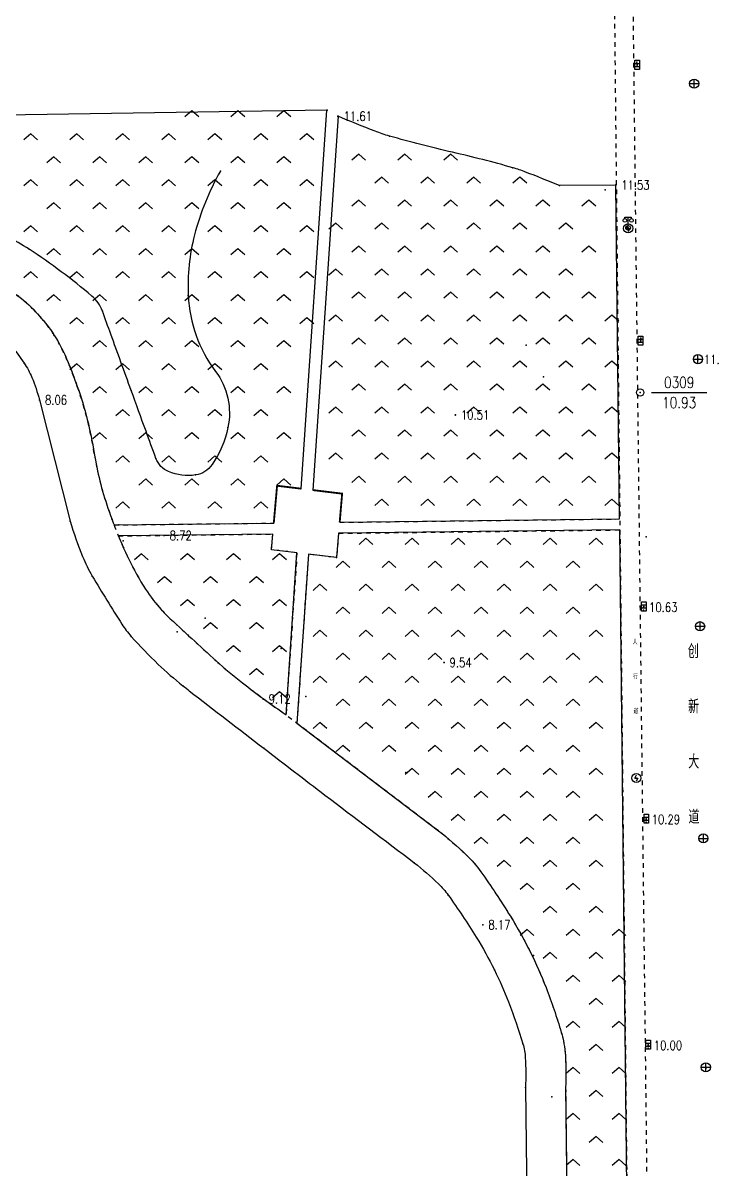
# Model space of a CAD drawing. Extents: x 940 to 2162, y 608 to 1562.
# Drawn here: x 1408 to 1483, y 965 to 1089.5 of the extents above; entities that cross this region are included whole.
import ezdxf
from ezdxf.enums import TextEntityAlignment as Align

# ---------------------------------------------------------------- set-up
doc = ezdxf.new("R2010")
doc.units = 0
doc.header["$LTSCALE"] = 0.5
doc.header["$PDSIZE"] = 0.2
doc.linetypes.add('X6', pattern=[2, 1, -1])
doc.layers.get('0').update_dxf_attribs({"linetype": 'CONTINUOUS'})
for name, color, linetype in [('DLDW', 11, 'CONTINUOUS'), ('DLSS', 4, 'CONTINUOUS'), ('DMTZ', 3, 'CONTINUOUS'), ('GCD', 1, 'CONTINUOUS'), ('GXYZ', 2, 'CONTINUOUS'), ('KZD', 1, 'CONTINUOUS'), ('SXSS', 5, 'CONTINUOUS'), ('ZBTZ', 3, 'CONTINUOUS'), ('ZDH', 1, 'CONTINUOUS')]:
    doc.layers.add(name, color=color, linetype=linetype)
doc.styles.add('HZ', font='rs.shx', dxfattribs={"width": 0.8, "bigfont": 'hztxt.shx'})
doc.linetypes.add('10411', pattern='A,2,[150,AAA.SHX,S=1,R=0,X=0,Y=1],2,[151,AAA.SHX,S=1,R=0,X=0,Y=3],1e-11', length=4)

# ---------------------------------------------------------------- blocks, each defined once
blk = doc.blocks.new('gc043')
for p, q in [((-1, 0), (1, 0)), ((0, -1), (0, 1))]:
    blk.add_line(p, q)
blk.add_circle((0, 0), 1)
blk = doc.blocks.new('gc041')
for p, q in [((-1, 0.5), (1, 0.5)), ((-1, -0.5), (-1, 0.5)), ((-0.33, 0.5), (-0.33, -0.5)), ((0.33, 0.5), (0.33, -0.5)), ((1, 0.5), (1, -0.5)), ((1, -0.5), (-1, -0.5))]:
    blk.add_line(p, q)
blk = doc.blocks.new('gc097')
for p, q in [((-0.7, 2), (-0.7, 2.3)), ((-0.7, 2.3), (0.7, 2.3)), ((0, 0.5), (0, 2.3)), ((0.7, 2.3), (0.7, 2))]:
    blk.add_line(p, q)
for centre, radius in [((-0.7, 1.6), 0.4), ((0, 0), 0.5), ((0.73, 1.6), 0.4)]:
    blk.add_circle(centre, radius)
blk = doc.blocks.new('gc117')
blk.add_circle((0, 0), 0.8)
blk.add_point((0, 0))
blk = doc.blocks.new('gc050')
for p, q in [((-0.35, 0), (0.05, 0.69)), ((-0.35, 0), (0.35, 0)), ((0.35, 0), (-0.06, -0.69))]:
    blk.add_line(p, q)
blk.add_circle((0, 0), 1)
blk = doc.blocks.new('gc211')
for p, q in [((0, 0), (-1.5, -1.32)), ((1.5, -1.32), (0, 0))]:
    blk.add_line(p, q)
blk = doc.blocks.new('GC200')
at = {"linetype": 'Continuous', "const_width": 0.2, "flags": 128}
blk.add_lwpolyline([(-0.1, 0, 1), (0.1, 0, 1)], format="xyb", close=True, dxfattribs=at)

msp = doc.modelspace()

# ---------------------------------------------------------------- linework, layer by layer
at = {"layer": 'DLSS', "linetype": 'X6', "flags": 128}
for points in [[(1473.13, 1186.17), (1478.56, 724.18)], [(1471.24, 1185.4), (1474.67, 860.01)], [(1417.87, 1034.95), (1435.22, 1035.15)], [(1442.38, 1035.24), (1472.8, 1035.6)], [(1418.34, 1033.76), (1435.12, 1033.96)], [(1437.74, 1031.93), (1434.97, 1032.26), (1435.12, 1033.96)], [(1442.27, 1034.04), (1442.04, 1031.4), (1438.98, 1031.77)], [(1442.27, 1034.04), (1472.82, 1034.41)], [(1437.74, 1031.93), (1436.55, 1014.32)], [(1438.98, 1031.77), (1437.74, 1013.42)], [(1436.79, 1014.15), (1453.13, 1001.71)], [(1466.93, 973.83), (1468.28, 860.94)]]:
    msp.add_lwpolyline(points, dxfattribs=at)
at = {"layer": 'DLSS', "linetype": 'X6'}
msp.add_lwpolyline([(1392.26, 1062.75, -0.004067), (1392.47, 1062.82, -0.083362), (1396.98, 1063.49, -0.050227), (1400.62, 1063.06, -0.05831), (1403.85, 1061.94, -0.034364), (1406.94, 1060.17, -0.054458), (1409.1, 1058.36, -0.02781), (1410.79, 1056.39, -0.041185), (1411.94, 1054.59, -0.023263), (1412.81, 1052.77, -0.013701), (1413.87, 1050, -0.046415), (1415.71, 1042.73, 0.044909), (1417.2, 1036.79, 0.012986), (1418.33, 1033.79, 0.014901), (1419.44, 1031.29, 0.031639), (1421.29, 1027.98, 0.039353), (1422.99, 1025.75, 0.022147), (1423.65, 1025.07, 0.004029), (1428.97, 1020.17, 0.019627), (1431.82, 1017.79, 0.012827), (1436.63, 1014.27, 0.012827)], format="xyb", dxfattribs=at)
at = {"layer": 'DLSS', "linetype": 'X6', "const_width": 0.2, "flags": 128}
for points in [[(1435.22, 1035.15), (1435.58, 1039.21), (1438.21, 1038.89)], [(1439.45, 1038.74), (1442.65, 1038.35), (1442.38, 1035.24)]]:
    msp.add_lwpolyline(points, dxfattribs=at)
at = {"layer": 'DLSS', "linetype": 'X6', "flags": 128}
msp.add_lwpolyline([(1453.21, 1001.65, -0.022169), (1456.12, 999.11, -0.047547), (1457.72, 997.26, -0.016371), (1460.93, 992.43, -0.022284), (1463.08, 988.56, -0.024157), (1464.8, 984.67, -0.01926), (1466.46, 979.81, -0.057749), (1466.9, 977.32, -0.027189), (1466.92, 973.62, -0.027189)], format="xyb", dxfattribs=at)
at = {"layer": 'DMTZ', "linetype": '10411', "flags": 128}
msp.add_lwpolyline([(1429.42, 1073.4, 0.065683), (1426.61, 1066.46, 0.074538), (1425.93, 1059.89, 0.151111), (1428.89, 1051.64, -0.216805), (1430.24, 1045.54, -0.097281), (1428.52, 1041.51, -0.20836), (1426.73, 1040.38, -0.137639), (1423.79, 1040.74, -0.209758), (1422.42, 1042.18, -0.000156), (1421.34, 1045.13, 0.000104), (1419.73, 1049.57, 0.000033), (1417.51, 1055.68, 0.00008), (1416.6, 1058.19, 0.130714), (1415.46, 1059.82, 0.030022), (1408.64, 1064.92, 0.075206), (1403.53, 1067.28, 0.058051), (1396.36, 1068.48)], format="xyb", dxfattribs=at)
at = {"layer": 'KZD', "linetype": 'Continuous'}
msp.add_line((1476.27, 1049.34), (1482.27, 1049.34), dxfattribs=at)
at = {"layer": 'SXSS', "linetype": 'Continuous', "flags": 128}
for points in [[(1390.66, 1026.94, -0.030203), (1388.41, 1032.88, -0.041422), (1387.4, 1037.4, -0.003099), (1386.84, 1041.68, -0.01513), (1386.76, 1042.56, -0.024658), (1386.72, 1045.36, -0.017933), (1386.99, 1049.2, -0.038986), (1387.47, 1051.75, -0.040532), (1388.31, 1054.09, -0.0762), (1389.23, 1055.51, -0.049798), (1391.12, 1057.24, -0.082168), (1393.88, 1058.68, -0.083362), (1396.9, 1059.13, -0.050227), (1399.67, 1058.8, -0.05831), (1401.94, 1058.01, -0.034364), (1404.51, 1056.54, -0.054458), (1405.95, 1055.34, -0.02781), (1406.69, 1054.47, -0.013309), (1408.09, 1052.54, -0.051157), (1408.94, 1050.97, -0.035595), (1409.76, 1048.54)], [(1413.08, 1035.36, 0.020992), (1414.45, 1031.52, 0.036291), (1415.5, 1029.4, 0.010253), (1418.72, 1024.17, 0.037719), (1419.73, 1022.84, 0.021135), (1422.66, 1019.8, 0.025116), (1425.34, 1017.48, 0.001136), (1426.04, 1016.93, 0.000099), (1434.15, 1010.68, 0.001742), (1440.78, 1005.6, 0.001194), (1450.49, 998.24)], [(1450.49, 998.24, -0.022169), (1453.11, 995.96, -0.047547), (1454.17, 994.73, -0.016371), (1457.22, 990.14, -0.022284), (1459.19, 986.61, -0.024157), (1460.73, 983.11, -0.01926), (1462.29, 978.56, -0.057749), (1462.55, 977.06, -0.027189), (1462.57, 973.83)]]:
    msp.add_lwpolyline(points, format="xyb", dxfattribs=at)
at = {"layer": 'SXSS', "linetype": 'Continuous', "elevation": 10.49, "flags": 128}
for points in [[(1409.76, 1048.54), (1413.08, 1035.36)], [(1462.57, 973.83), (1463.92, 860.94)]]:
    msp.add_lwpolyline(points, dxfattribs=at)
at = {"layer": 'ZBTZ', "linetype": 'Continuous', "flags": 128}
for points in [[(1440.99, 1080.02), (1391.83, 1079.28), (1386.31, 1072.58), (1392.77, 1063.09), (1392.26, 1062.75, -0.004067), (1392.47, 1062.82, -0.083362), (1396.98, 1063.49, -0.050227), (1400.62, 1063.06, -0.05831), (1403.85, 1061.94, -0.034364), (1406.94, 1060.17, -0.054458), (1409.1, 1058.36, -0.02781), (1410.79, 1056.39, -0.041185), (1411.94, 1054.59, -0.023263), (1412.81, 1052.77, -0.013701), (1413.87, 1050, -0.046415), (1415.71, 1042.73, 0.044909), (1417.2, 1036.79, 0.007947), (1417.87, 1034.95), (1435.22, 1035.15), (1435.58, 1039.21), (1438.21, 1038.89)], [(1472.37, 1071.89), (1466.26, 1071.83, 0.007918), (1462.58, 1073.3, 0.021736), (1461.21, 1073.76, 0.012822), (1454.64, 1075.45, -0.012346), (1447.8, 1077.2, -0.023319), (1446.23, 1077.73, -0.008879), (1442.2, 1079.37), (1439.45, 1038.74), (1442.65, 1038.35), (1442.38, 1035.24), (1472.8, 1035.6)], [(1437.74, 1031.93), (1434.97, 1032.26), (1435.12, 1033.96), (1418.34, 1033.76, 0.014707), (1419.44, 1031.29, 0.031639), (1421.29, 1027.98, 0.039353), (1422.99, 1025.75, 0.022147), (1423.65, 1025.07, 0.004029), (1428.97, 1020.17, 0.019627), (1431.82, 1017.79, 0.012603), (1436.55, 1014.32)], [(1472.82, 1034.41), (1442.27, 1034.04), (1442.04, 1031.4), (1438.98, 1031.77), (1437.74, 1013.42), (1453.13, 1001.72, -0.022782), (1456.12, 999.11, -0.047547), (1457.72, 997.26, -0.016371), (1460.93, 992.43, -0.022284), (1463.08, 988.56, -0.024157), (1464.8, 984.67, -0.01926), (1466.46, 979.81, -0.057749), (1466.9, 977.32, -0.025614), (1466.93, 973.83), (1468.28, 860.77), (1474.67, 860.84)]]:
    msp.add_lwpolyline(points, format="xyb", close=True, dxfattribs=at)
at = {"layer": 'ZDH', "linetype": 'Continuous'}
for p in [(1474.68, 1085.23, 11.46), (1474.68, 1085.23, 11.46), (1474.69, 1084.92, 11.45), (1474.69, 1084.92, 11.45), (1474.7, 1084.94, 11.46), (1480.9, 1082.91, 11.52), (1480.9, 1082.89, 11.51), (1480.9, 1082.89, 11.51), (1440.99, 1080.03, 11.62), (1440.99, 1080.03, 11.62), (1440.99, 1080.03, 11.62), (1441.03, 1080.03, 11.61), (1441.03, 1080.03, 11.61), (1442.19, 1079.34, 11.62), (1442.19, 1079.34, 11.62), (1442.19, 1079.34, 11.62), (1442.2, 1079.37, 11.61), (1442.2, 1079.37, 11.61), (1447.8, 1077.2, 11.58), (1447.8, 1077.2, 11.58), (1461.21, 1073.76, 11.66), (1461.21, 1073.76, 11.66), (1429.42, 1073.4, 11.55), (1429.42, 1073.4, 11.55), (1429.42, 1073.4, 11.55), (1466.26, 1071.83, 11.61), (1466.26, 1071.83, 11.61), (1471.23, 1071.38, 11.51), (1471.23, 1071.38, 11.51), (1472.37, 1071.89, 11.53), (1472.37, 1071.89, 11.53), (1473.72, 1067.24, 11.42), (1473.73, 1067.18, 11.41), (1473.73, 1067.18, 11.41), (1408.64, 1064.92, 11.43), (1408.64, 1064.92, 11.43), (1408.64, 1064.92, 11.43), (1425.93, 1059.89, 11.3), (1425.93, 1059.89, 11.3), (1425.93, 1059.89, 11.3), (1416.6, 1058.19, 11.36), (1416.6, 1058.19, 11.36), (1416.6, 1058.19, 11.36), (1475.07, 1054.97, 11.03), (1475.09, 1055.26, 11.03), (1475.09, 1055.26, 11.03), (1462.65, 1054.48, 11.18), (1462.65, 1054.48, 11.18), (1462.65, 1054.48, 11.18), (1475.09, 1054.94, 11.02), (1475.09, 1054.94, 11.02), (1408.09, 1052.54, 8.07), (1408.09, 1052.54, 8.07), (1481.31, 1052.97, 11.08), (1481.35, 1052.95, 11.08), (1481.35, 1052.95, 11.08), (1464.51, 1051.03, 11.1), (1464.51, 1051.03, 11.1), (1464.51, 1051.03, 11.1), (1419.73, 1049.57, 11.01), (1419.73, 1049.57, 11.01), (1419.73, 1049.57, 11.01), (1409.76, 1048.54, 8.06), (1409.76, 1048.54, 8.06), (1454.95, 1046.9, 10.51), (1454.95, 1046.9, 10.51), (1430.24, 1045.54, 10.93), (1430.24, 1045.54, 10.93), (1430.24, 1045.54, 10.93), (1422.42, 1042.18, 10.89), (1422.42, 1042.18, 10.89), (1422.42, 1042.18, 10.89), (1426.73, 1040.38, 11), (1426.73, 1040.38, 11), (1426.73, 1040.38, 11), (1435.58, 1039.21, 9.48), (1435.58, 1039.21, 9.48), (1442.65, 1038.35, 9.59), (1442.65, 1038.35, 9.59), (1413.08, 1035.36, 8.05), (1413.08, 1035.36, 8.05), (1418.4, 1034.95, 8.04), (1418.4, 1034.95, 8.04), (1423.31, 1033.8, 8.72), (1423.31, 1033.8, 8.72), (1471.51, 1034.39, 10.85), (1471.51, 1034.39, 10.85), (1418.84, 1033.21, 8.06), (1418.84, 1033.21, 8.06), (1475.69, 1033.66, 10.75), (1475.69, 1033.66, 10.75), (1475.69, 1033.66, 10.75), (1475.69, 1033.66, 10.75), (1442.04, 1031.4, 9.38), (1442.04, 1031.4, 9.38), (1415.5, 1029.4, 8.06), (1415.5, 1029.4, 8.06), (1475.4, 1026.01, 10.63), (1475.4, 1026.01, 10.63), (1475.41, 1025.7, 10.63), (1475.41, 1025.7, 10.63), (1475.44, 1026.09, 10.62), (1427.77, 1024.83, 8.69), (1427.77, 1024.83, 8.69), (1481.54, 1023.94, 10.7), (1481.56, 1023.88, 10.69), (1481.56, 1023.88, 10.69), (1419.73, 1022.84, 8.02), (1419.73, 1022.84, 8.02), (1424.74, 1023.32, 8.05), (1424.74, 1023.32, 8.05), (1436.04, 1021.54, 8.53), (1436.04, 1021.54, 8.53), (1453.72, 1020, 9.54), (1453.72, 1020, 9.54), (1425.34, 1017.48, 8.02), (1425.34, 1017.48, 8.02), (1434.08, 1016.03, 8.57), (1434.08, 1016.03, 8.57), (1436.64, 1015.65, 8.18), (1436.64, 1015.65, 8.18), (1438.71, 1016.32, 8.35), (1438.71, 1016.32, 8.35), (1434.15, 1010.68, 8.02), (1434.15, 1010.68, 8.02), (1449.57, 1008.04, 8.55), (1449.57, 1008.04, 8.55), (1474.61, 1007.45, 10.56), (1474.61, 1007.45, 10.56), (1475.68, 1002.95, 10.29), (1475.68, 1002.95, 10.29), (1475.69, 1002.65, 10.28), (1475.69, 1002.65, 10.28), (1475.7, 1003.03, 10.31), (1481.9, 1000.89, 10.34), (1481.92, 1000.83, 10.35), (1481.92, 1000.83, 10.35), (1450.49, 998.24, 7.76), (1450.49, 998.24, 7.76), (1454.17, 994.73, 7.91), (1454.17, 994.73, 7.91), (1457.94, 991.5, 8.17), (1457.94, 991.5, 8.17), (1463.45, 988.16, 9.38), (1463.45, 988.16, 9.38), (1459.19, 986.61, 8.02), (1459.19, 986.61, 8.02), (1462.29, 978.56, 8.06), (1462.29, 978.56, 8.06), (1475.89, 978.47, 10.03), (1475.89, 978.47, 10.03), (1475.89, 978.47, 10.03), (1475.9, 978.09, 10.01), (1475.9, 978.09, 10.01), (1475.91, 978.39, 10), (1475.91, 978.39, 10), (1475.92, 978.39, 10.01), (1475.92, 978.39, 10.01), (1482.17, 976.01, 10.08), (1482.17, 976.01, 10.08), (1482.17, 976.01, 10.08), (1482.19, 975.97, 10.05), (1482.19, 975.97, 10.05), (1462.57, 973.83, 8.05), (1462.57, 973.83, 8.05), (1465.42, 972.82, 9.73), (1465.42, 972.82, 9.73)]:
    msp.add_point(p, dxfattribs=at)

# ---------------------------------------------------------------- block references
at = {"layer": 'DLDW', "linetype": 'Continuous', "xscale": 0.5, "yscale": 0.5}
msp.add_blockref('gc097', (1473.72, 1067.24, 11.42), dxfattribs=at)
at = {"layer": 'GCD', "linetype": 'Continuous'}
ref = msp.add_blockref('GC200', (1442.2, 1079.37, 11.61), dxfattribs=dict(at, xscale=0.5, yscale=0.5, zscale=0.5))
ref.add_attrib('height', '11.61', dxfattribs={"linetype": 'Continuous', "height": 1, "style": 'HZ', "width": 0.8}).set_placement((1442.8, 1079.37, 11.61), align=Align.MIDDLE_LEFT)
ref = msp.add_blockref('GC200', (1472.37, 1071.89, 11.53), dxfattribs=dict(at, xscale=0.5, yscale=0.5, zscale=0.5))
ref.add_attrib('height', '11.53', dxfattribs={"linetype": 'Continuous', "height": 1, "style": 'HZ', "width": 0.8}).set_placement((1472.97, 1071.89, 11.53), align=Align.MIDDLE_LEFT)
ref = msp.add_blockref('GC200', (1481.35, 1052.95, 11.08), dxfattribs=dict(at, xscale=0.5, yscale=0.5, zscale=0.5))
ref.add_attrib('height', '11.08', dxfattribs={"linetype": 'Continuous', "height": 1, "style": 'HZ', "width": 0.8}).set_placement((1481.95, 1052.95, 11.08), align=Align.MIDDLE_LEFT)
ref = msp.add_blockref('GC200', (1409.76, 1048.54, 8.06), dxfattribs=dict(at, xscale=0.5, yscale=0.5, zscale=0.5))
ref.add_attrib('height', '8.06', dxfattribs={"linetype": 'Continuous', "height": 1, "style": 'HZ', "width": 0.8}).set_placement((1410.36, 1048.54, 8.06), align=Align.MIDDLE_LEFT)
ref = msp.add_blockref('GC200', (1454.95, 1046.9, 10.51), dxfattribs=dict(at, xscale=0.5, yscale=0.5, zscale=0.5))
ref.add_attrib('height', '10.51', dxfattribs={"linetype": 'Continuous', "height": 1, "style": 'HZ', "width": 0.8}).set_placement((1455.55, 1046.9, 10.51), align=Align.MIDDLE_LEFT)
ref = msp.add_blockref('GC200', (1423.31, 1033.8, 8.72), dxfattribs=dict(at, xscale=0.5, yscale=0.5, zscale=0.5))
ref.add_attrib('height', '8.72', dxfattribs={"linetype": 'Continuous', "height": 1, "style": 'HZ', "width": 0.8}).set_placement((1423.91, 1033.8, 8.72), align=Align.MIDDLE_LEFT)
ref = msp.add_blockref('GC200', (1475.4, 1026.01, 10.63), dxfattribs=dict(at, xscale=0.5, yscale=0.5, zscale=0.5))
ref.add_attrib('height', '10.63', dxfattribs={"linetype": 'Continuous', "height": 1, "style": 'HZ', "width": 0.8}).set_placement((1476, 1026.01, 10.63), align=Align.MIDDLE_LEFT)
ref = msp.add_blockref('GC200', (1453.72, 1020, 9.54), dxfattribs=dict(at, xscale=0.5, yscale=0.5, zscale=0.5))
ref.add_attrib('height', '9.54', dxfattribs={"linetype": 'Continuous', "height": 1, "style": 'HZ', "width": 0.8}).set_placement((1454.32, 1020, 9.54), align=Align.MIDDLE_LEFT)
ref = msp.add_blockref('GC200', (1434.08, 1016.03, 9.12), dxfattribs=dict(at, xscale=0.5, yscale=0.5, zscale=0.5))
ref.add_attrib('height', '9.12', dxfattribs={"linetype": 'Continuous', "height": 1, "style": 'HZ', "width": 0.8}).set_placement((1434.67, 1016.03, 9.12), align=Align.MIDDLE_LEFT)
ref = msp.add_blockref('GC200', (1475.68, 1002.95, 10.29), dxfattribs=dict(at, xscale=0.5, yscale=0.5, zscale=0.5))
ref.add_attrib('height', '10.29', dxfattribs={"linetype": 'Continuous', "height": 1, "style": 'HZ', "width": 0.8}).set_placement((1476.28, 1002.95, 10.29), align=Align.MIDDLE_LEFT)
ref = msp.add_blockref('GC200', (1457.94, 991.5, 8.17), dxfattribs=dict(at, xscale=0.5, yscale=0.5, zscale=0.5))
ref.add_attrib('height', '8.17', dxfattribs={"linetype": 'Continuous', "height": 1, "style": 'HZ', "width": 0.8}).set_placement((1458.54, 991.5, 8.17), align=Align.MIDDLE_LEFT)
ref = msp.add_blockref('GC200', (1475.91, 978.39, 10), dxfattribs=dict(at, xscale=0.5, yscale=0.5, zscale=0.5))
ref.add_attrib('height', '10.00', dxfattribs={"linetype": 'Continuous', "height": 1, "style": 'HZ', "width": 0.8}).set_placement((1476.51, 978.39, 10), align=Align.MIDDLE_LEFT)
at = {"layer": 'GXYZ', "linetype": 'Continuous', "xscale": 0.5, "yscale": 0.5, "zscale": 0.5, "rotation": 90}
for p in [(1474.7, 1084.94, 11.46), (1475.07, 1054.97, 11.03), (1475.44, 1026.09, 10.62), (1475.7, 1003.03, 10.31), (1475.89, 978.47, 10.03)]:
    msp.add_blockref('gc041', p, dxfattribs=at)
at = {"layer": 'GXYZ', "linetype": 'Continuous', "xscale": 0.5, "yscale": 0.5}
for name, p in [('gc043', (1480.9, 1082.91, 11.52)), ('gc050', (1473.73, 1067.18, 11.41)), ('gc043', (1481.31, 1052.97, 11.08)), ('gc043', (1481.54, 1023.94, 10.7)), ('gc050', (1474.61, 1007.45, 10.56)), ('gc043', (1481.9, 1000.89, 10.34)), ('gc043', (1482.17, 976.01, 10.08))]:
    msp.add_blockref(name, p, dxfattribs=at)
at = {"layer": 'KZD', "linetype": 'Continuous', "xscale": 0.5, "yscale": 0.5}
msp.add_blockref('gc117', (1475.02, 1049.34, 10.93), dxfattribs=at)
at = {"layer": 'ZBTZ', "linetype": 'Continuous', "xscale": 0.5, "yscale": 0.5}
for p in [(1426.31, 1079.95), (1431.31, 1079.95), (1436.31, 1079.95), (1408.81, 1077.45), (1413.81, 1077.45), (1418.81, 1077.45), (1423.81, 1077.45), (1428.81, 1077.45), (1433.81, 1077.45), (1438.81, 1077.45), (1411.31, 1074.95), (1416.31, 1074.95), (1421.31, 1074.95), (1426.31, 1074.95), (1431.31, 1074.95), (1436.31, 1074.95), (1444.45, 1075.24), (1449.45, 1075.24), (1454.45, 1075.24), (1408.81, 1072.45), (1413.81, 1072.45), (1418.81, 1072.45), (1423.81, 1072.45), (1428.81, 1072.45), (1433.81, 1072.45), (1438.81, 1072.45), (1446.95, 1072.74), (1451.95, 1072.74), (1456.95, 1072.74), (1461.95, 1072.74), (1411.31, 1069.95), (1416.31, 1069.95), (1421.31, 1069.95), (1426.31, 1069.95), (1431.31, 1069.95), (1436.31, 1069.95), (1444.45, 1070.24), (1449.45, 1070.24), (1454.45, 1070.24), (1459.45, 1070.24), (1464.45, 1070.24), (1469.45, 1070.24), (1408.81, 1067.45), (1413.81, 1067.45), (1418.81, 1067.45), (1423.81, 1067.45), (1428.81, 1067.45), (1433.81, 1067.45), (1438.81, 1067.45), (1441.95, 1067.74), (1446.95, 1067.74), (1451.95, 1067.74), (1456.95, 1067.74), (1461.95, 1067.74), (1466.95, 1067.74), (1411.31, 1064.95), (1416.31, 1064.95), (1421.31, 1064.95), (1426.31, 1064.95), (1431.31, 1064.95), (1436.31, 1064.95), (1444.45, 1065.24), (1449.45, 1065.24), (1454.45, 1065.24), (1459.45, 1065.24), (1464.45, 1065.24), (1469.45, 1065.24), (1408.81, 1062.45), (1413.81, 1062.45), (1418.81, 1062.45), (1423.81, 1062.45), (1428.81, 1062.45), (1433.81, 1062.45), (1438.81, 1062.45), (1441.95, 1062.74), (1446.95, 1062.74), (1451.95, 1062.74), (1456.95, 1062.74), (1461.95, 1062.74), (1466.95, 1062.74), (1411.31, 1059.95), (1416.31, 1059.95), (1421.31, 1059.95), (1426.31, 1059.95), (1431.31, 1059.95), (1436.31, 1059.95), (1444.45, 1060.24), (1449.45, 1060.24), (1454.45, 1060.24), (1459.45, 1060.24), (1464.45, 1060.24), (1469.45, 1060.24), (1413.81, 1057.45), (1418.81, 1057.45), (1423.81, 1057.45), (1428.81, 1057.45), (1433.81, 1057.45), (1438.81, 1057.45), (1441.95, 1057.74), (1446.95, 1057.74), (1451.95, 1057.74), (1456.95, 1057.74), (1461.95, 1057.74), (1466.95, 1057.74), (1471.95, 1057.74), (1444.45, 1055.24), (1449.45, 1055.24), (1454.45, 1055.24), (1459.45, 1055.24), (1464.45, 1055.24), (1469.45, 1055.24), (1416.31, 1054.95), (1421.31, 1054.95), (1426.31, 1054.95), (1431.31, 1054.95), (1436.31, 1054.95), (1441.95, 1052.74), (1446.95, 1052.74), (1451.95, 1052.74), (1456.95, 1052.74), (1461.95, 1052.74), (1466.95, 1052.74), (1471.95, 1052.74), (1413.81, 1052.45), (1418.81, 1052.45), (1423.81, 1052.45), (1428.81, 1052.45), (1433.81, 1052.45), (1444.45, 1050.24), (1449.45, 1050.24), (1454.45, 1050.24), (1459.45, 1050.24), (1464.45, 1050.24), (1469.45, 1050.24), (1416.31, 1049.95), (1421.31, 1049.95), (1426.31, 1049.95), (1431.31, 1049.95), (1436.31, 1049.95), (1441.95, 1047.74), (1446.95, 1047.74), (1451.95, 1047.74), (1456.95, 1047.74), (1461.95, 1047.74), (1466.95, 1047.74), (1471.95, 1047.74), (1418.81, 1047.45), (1423.81, 1047.45), (1428.81, 1047.45), (1433.81, 1047.45), (1444.45, 1045.24), (1449.45, 1045.24), (1454.45, 1045.24), (1459.45, 1045.24), (1464.45, 1045.24), (1469.45, 1045.24), (1416.31, 1044.95), (1421.31, 1044.95), (1426.31, 1044.95), (1431.31, 1044.95), (1436.31, 1044.95), (1441.95, 1042.74), (1446.95, 1042.74), (1451.95, 1042.74), (1456.95, 1042.74), (1461.95, 1042.74), (1466.95, 1042.74), (1471.95, 1042.74), (1418.81, 1042.45), (1423.81, 1042.45), (1428.81, 1042.45), (1433.81, 1042.45), (1444.45, 1040.24), (1449.45, 1040.24), (1454.45, 1040.24), (1459.45, 1040.24), (1464.45, 1040.24), (1469.45, 1040.24), (1421.31, 1039.95), (1426.31, 1039.95), (1431.31, 1039.95), (1436.31, 1039.95), (1446.95, 1037.74), (1451.95, 1037.74), (1456.95, 1037.74), (1461.95, 1037.74), (1466.95, 1037.74), (1471.95, 1037.74), (1418.81, 1037.45), (1423.81, 1037.45), (1428.81, 1037.45), (1433.81, 1037.45), (1445.24, 1033.5), (1450.24, 1033.5), (1455.24, 1033.5), (1460.24, 1033.5), (1465.24, 1033.5), (1470.24, 1033.5), (1420.84, 1031.82), (1425.84, 1031.82), (1430.84, 1031.82), (1435.84, 1031.82), (1442.74, 1031), (1447.74, 1031), (1452.74, 1031), (1457.74, 1031), (1462.74, 1031), (1467.74, 1031), (1423.34, 1029.32), (1428.34, 1029.32), (1433.34, 1029.32), (1440.24, 1028.5), (1445.24, 1028.5), (1450.24, 1028.5), (1455.24, 1028.5), (1460.24, 1028.5), (1465.24, 1028.5), (1470.24, 1028.5), (1425.84, 1026.82), (1430.84, 1026.82), (1435.84, 1026.82), (1442.74, 1026), (1447.74, 1026), (1452.74, 1026), (1457.74, 1026), (1462.74, 1026), (1467.74, 1026), (1428.34, 1024.32), (1433.34, 1024.32), (1440.24, 1023.5), (1445.24, 1023.5), (1450.24, 1023.5), (1455.24, 1023.5), (1460.24, 1023.5), (1465.24, 1023.5), (1470.24, 1023.5), (1430.84, 1021.82), (1435.84, 1021.82), (1442.74, 1021), (1447.74, 1021), (1452.74, 1021), (1457.74, 1021), (1462.74, 1021), (1467.74, 1021), (1433.34, 1019.32), (1440.24, 1018.5), (1445.24, 1018.5), (1450.24, 1018.5), (1455.24, 1018.5), (1460.24, 1018.5), (1465.24, 1018.5), (1470.24, 1018.5), (1435.84, 1016.82), (1442.74, 1016), (1447.74, 1016), (1452.74, 1016), (1457.74, 1016), (1462.74, 1016), (1467.74, 1016), (1440.24, 1013.5), (1445.24, 1013.5), (1450.24, 1013.5), (1455.24, 1013.5), (1460.24, 1013.5), (1465.24, 1013.5), (1470.24, 1013.5), (1442.74, 1011), (1447.74, 1011), (1452.74, 1011), (1457.74, 1011), (1462.74, 1011), (1467.74, 1011), (1450.24, 1008.5), (1455.24, 1008.5), (1460.24, 1008.5), (1465.24, 1008.5), (1470.24, 1008.5), (1452.74, 1006), (1457.74, 1006), (1462.74, 1006), (1467.74, 1006), (1455.24, 1003.5), (1460.24, 1003.5), (1465.24, 1003.5), (1470.24, 1003.5), (1457.74, 1001), (1462.74, 1001), (1467.74, 1001), (1460.24, 998.5), (1465.24, 998.5), (1470.24, 998.5), (1462.74, 996), (1467.74, 996), (1465.24, 993.5), (1470.24, 993.5), (1462.74, 991), (1467.74, 991), (1472.74, 991), (1465.24, 988.5), (1470.24, 988.5), (1467.74, 986), (1472.74, 986), (1470.24, 983.5), (1467.74, 981), (1472.74, 981), (1470.24, 978.5), (1467.74, 976), (1472.74, 976), (1470.24, 973.5), (1467.74, 971), (1472.74, 971), (1470.24, 968.5), (1467.74, 966), (1472.74, 966)]:
    msp.add_blockref('gc211', p, dxfattribs=at)

# ---------------------------------------------------------------- texts
at = {"layer": 'DLSS', "linetype": 'Continuous', "style": 'HZ', "width": 0.8}
for s, height, p in [('人', 0.5, (1474.2, 1021.97)), ('创', 1.5, (1480.21, 1020.47)), ('行', 0.5, (1474.25, 1018.21)), ('新', 1.5, (1480.23, 1014.47)), ('道', 0.5, (1474.31, 1014.45)), ('大', 1.5, (1480.25, 1008.47)), ('道', 1.5, (1480.27, 1002.47))]:
    msp.add_text(s, height=height, dxfattribs=at).set_placement(p)
at = {"layer": 'KZD', "linetype": 'Continuous', "style": 'HZ', "width": 0.8}
for s, p in [('0309', (1479.27, 1050.44)), ('10.93', (1479.27, 1048.24))]:
    msp.add_text(s, height=1.2, dxfattribs=at).set_placement(p, align=Align.MIDDLE)

doc.saveas('drawing.dxf')
